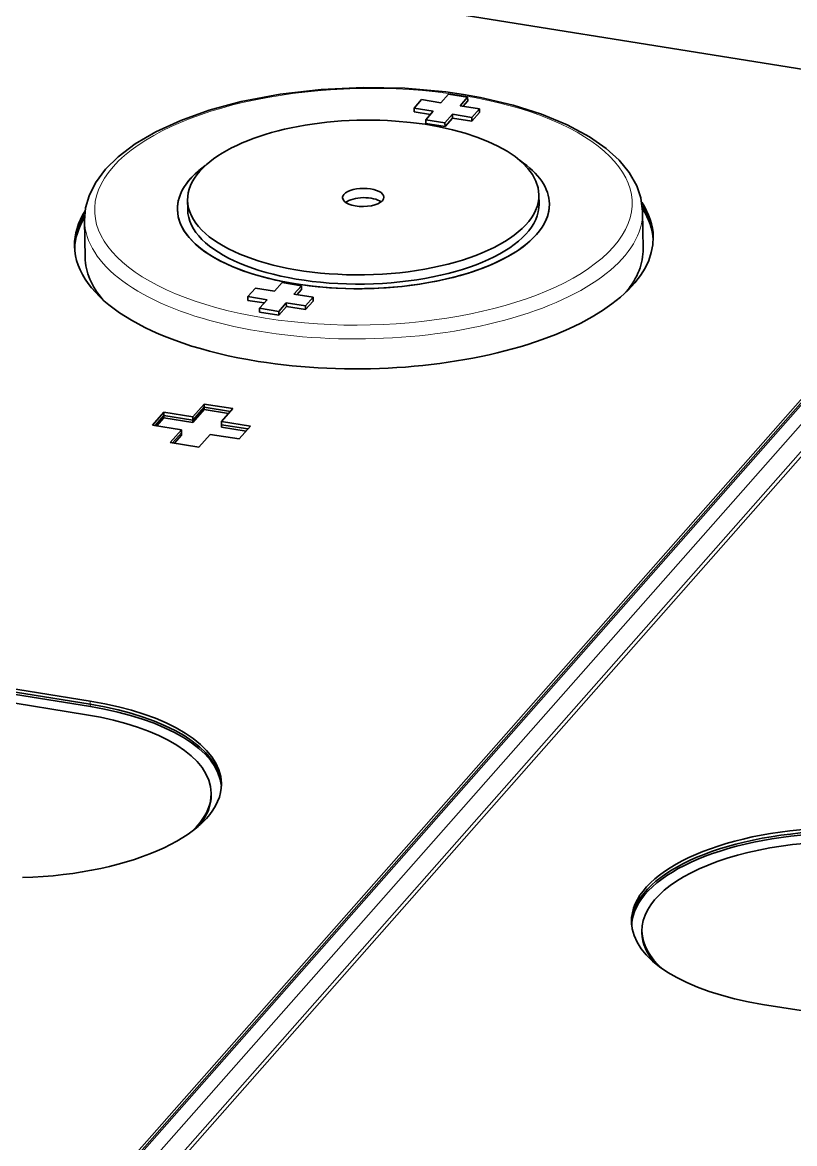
# Model space of a CAD drawing. Extents: x -1051 to 2563, y -231 to 775.
# Drawn here: x -367.6 to -330.2, y 561.7 to 616 of the extents above; entities that cross this region are included whole.
import ezdxf

# ---------------------------------------------------------------- set-up
doc = ezdxf.new("R2010")
doc.units = 0

msp = doc.modelspace()

# ---------------------------------------------------------------- linework, layer by layer
at = {"color": 7, "lineweight": 35}
for p, q in [((-363.621, 619.126), (-320.343, 612.192)), ((-318.647, 610.501), (-379.538, 541.475)), ((-318.645, 610.344), (-379.535, 541.318)), ((-379.535, 541.318), (-318.645, 610.344)), ((-379.534, 541.206), (-318.643, 610.232)), ((-377.397, 541.132), (-316.507, 610.158)), ((-318.072, 609.943), (-378.963, 540.917)), ((-377.958, 540.756), (-317.067, 609.782))]:
    msp.add_line(p, q, dxfattribs=at)
at = {"color": 7, "lineweight": 35, "ltscale": 0.013812}
for p, q in [((-347.324, 612.096), (-346.959, 612.51)), ((-346.028, 612.361), (-346.393, 611.947)), ((-348.62, 611.831), (-348.255, 612.245)), ((-355.367, 602.979), (-355.001, 603.393)), ((-353.505, 602.681), (-353.871, 602.266)), ((-353.502, 602.501), (-353.868, 602.087)), ((-354.801, 602.416), (-355.167, 602.001)), ((-354.799, 602.236), (-355.164, 601.822))]:
    msp.add_line(p, q, dxfattribs=at)
at = {"color": 7, "lineweight": 35, "ltscale": 0.023564}
for p, q in [((-346.959, 612.51), (-346.028, 612.361)), ((-347.69, 611.682), (-348.62, 611.831)), ((-348.255, 612.245), (-347.324, 612.096)), ((-346.393, 611.947), (-345.463, 611.798)), ((-347.124, 611.118), (-348.055, 611.267)), ((-345.828, 611.383), (-346.759, 611.533)), ((-345.825, 611.204), (-346.756, 611.353)), ((-347.122, 610.939), (-348.052, 611.088)), ((-355.001, 603.393), (-354.07, 603.244)), ((-355.732, 602.565), (-356.663, 602.714)), ((-354.436, 602.83), (-353.505, 602.681)), ((-355.167, 602.001), (-356.098, 602.15)), ((-355.164, 601.822), (-356.095, 601.971)), ((-353.871, 602.266), (-354.801, 602.416)), ((-353.868, 602.087), (-354.799, 602.236))]:
    msp.add_line(p, q, dxfattribs=at)
at = {"color": 7, "lineweight": 35, "ltscale": 0.00449}
for p, q in [((-346.025, 612.182), (-346.028, 612.361)), ((-348.618, 611.651), (-348.62, 611.831)), ((-345.46, 611.618), (-345.463, 611.798)), ((-348.052, 611.088), (-348.055, 611.267)), ((-346.756, 611.353), (-346.759, 611.533)), ((-345.825, 611.204), (-345.828, 611.383)), ((-347.122, 610.939), (-347.124, 611.118)), ((-354.068, 603.065), (-354.07, 603.244)), ((-356.66, 602.534), (-356.663, 602.714)), ((-353.502, 602.501), (-353.505, 602.681)), ((-356.095, 601.971), (-356.098, 602.15)), ((-355.164, 601.822), (-355.167, 602.001)), ((-354.799, 602.236), (-354.801, 602.416)), ((-353.868, 602.087), (-353.871, 602.266))]:
    msp.add_line(p, q, dxfattribs=at)
at = {"color": 7, "lineweight": 35, "ltscale": 0.00858}
for p, q in [((-346.025, 612.182), (-346.252, 611.924)), ((-354.068, 603.065), (-354.295, 602.807))]:
    msp.add_line(p, q, dxfattribs=at)
at = {"color": 7, "lineweight": 35, "ltscale": 0.013813}
for p, q in [((-345.463, 611.798), (-345.828, 611.383)), ((-348.055, 611.267), (-347.69, 611.682)), ((-346.759, 611.533), (-347.124, 611.118)), ((-346.756, 611.353), (-347.122, 610.939)), ((-345.46, 611.618), (-345.825, 611.204)), ((-356.663, 602.714), (-356.297, 603.128)), ((-354.07, 603.244), (-354.436, 602.83)), ((-356.098, 602.15), (-355.732, 602.565))]:
    msp.add_line(p, q, dxfattribs=at)
at = {"color": 7, "lineweight": 35, "ltscale": 0.019988}
for p, q in [((-347.828, 611.525), (-348.618, 611.651)), ((-355.871, 602.408), (-356.66, 602.534))]:
    msp.add_line(p, q, dxfattribs=at)
at = {"color": 7, "lineweight": 35, "ltscale": 0.011224}
for p, q in [((-342.573, 607.195), (-342.58, 607.644)), ((-359.571, 606.929), (-359.578, 607.378))]:
    msp.add_line(p, q, dxfattribs=at)
at = {"color": 7, "lineweight": 35, "ltscale": 0.044897}
for p, q in [((-364.535, 604.606), (-364.564, 606.401)), ((-337.539, 605.03), (-337.567, 606.825))]:
    msp.add_line(p, q, dxfattribs=at)
at = {"color": 7, "lineweight": 35, "ltscale": 0.023565}
msp.add_line((-356.297, 603.128), (-355.367, 602.979), dxfattribs=at)
at = {"color": 7, "lineweight": 35, "ltscale": 0.020718}
for p, q in [((-361.272, 596.5), (-360.724, 597.122)), ((-359.325, 596.741), (-358.777, 597.362)), ((-359.325, 596.741), (-358.777, 597.362)), ((-359.324, 596.629), (-358.775, 597.25)), ((-358.48, 596.053), (-359.028, 595.431))]:
    msp.add_line(p, q, dxfattribs=at)
at = {"color": 7, "lineweight": 35, "ltscale": 0.035347}
for p, q in [((-360.724, 597.122), (-359.328, 596.898)), ((-358.78, 597.52), (-357.384, 597.296)), ((-360.721, 596.965), (-359.325, 596.741)), ((-360.721, 596.965), (-359.325, 596.741)), ((-360.72, 596.852), (-359.324, 596.629)), ((-357.932, 596.674), (-356.536, 596.451)), ((-359.876, 596.277), (-361.272, 596.5)), ((-357.084, 595.829), (-358.48, 596.053))]:
    msp.add_line(p, q, dxfattribs=at)
at = {"color": 7, "lineweight": 35, "ltscale": 0.003928}
for p, q in [((-360.724, 597.122), (-360.721, 596.965)), ((-359.328, 596.898), (-359.325, 596.741)), ((-357.932, 596.674), (-357.929, 596.517))]:
    msp.add_line(p, q, dxfattribs=at)
at = {"color": 7, "lineweight": 35, "ltscale": 0.020719}
for p, q in [((-359.328, 596.898), (-358.78, 597.52)), ((-357.384, 597.296), (-357.932, 596.674)), ((-360.424, 595.655), (-359.876, 596.277)), ((-356.536, 596.451), (-357.084, 595.829))]:
    msp.add_line(p, q, dxfattribs=at)
at = {"color": 7, "lineweight": 35, "ltscale": 0.00393}
for p, q in [((-358.78, 597.52), (-358.777, 597.362)), ((-359.876, 596.277), (-359.874, 596.119))]:
    msp.add_line(p, q, dxfattribs=at)
at = {"color": 7, "lineweight": 35, "ltscale": 0.032217}
for p, q in [((-358.777, 597.362), (-357.505, 597.159)), ((-358.777, 597.362), (-357.505, 597.159)), ((-357.929, 596.517), (-356.657, 596.313)), ((-357.929, 596.517), (-356.657, 596.313))]:
    msp.add_line(p, q, dxfattribs=at)
at = {"color": 7, "lineweight": 35, "ltscale": 0.002806}
for p, q in [((-358.777, 597.362), (-358.775, 597.25)), ((-360.721, 596.965), (-360.72, 596.852)), ((-359.325, 596.741), (-359.324, 596.629)), ((-357.929, 596.517), (-357.928, 596.405))]:
    msp.add_line(p, q, dxfattribs=at)
at = {"color": 7, "lineweight": 35, "ltscale": 0.029982}
for p, q in [((-358.775, 597.25), (-357.591, 597.06)), ((-357.928, 596.405), (-356.743, 596.215))]:
    msp.add_line(p, q, dxfattribs=at)
at = {"color": 7, "lineweight": 35, "ltscale": 0.016141}
msp.add_line((-361.149, 596.48), (-360.721, 596.965), dxfattribs=at)
msp.add_line((-361.149, 596.48), (-360.721, 596.965), dxfattribs=at)
at = {"color": 7, "lineweight": 35, "ltscale": 0.012872}
msp.add_line((-361.06, 596.466), (-360.72, 596.852), dxfattribs=at)
at = {"color": 7, "lineweight": 35, "ltscale": 0.01614}
msp.add_line((-360.301, 595.635), (-359.874, 596.119), dxfattribs=at)
msp.add_line((-360.301, 595.635), (-359.874, 596.119), dxfattribs=at)
at = {"color": 7, "lineweight": 35, "ltscale": 0.012871}
msp.add_line((-360.212, 595.621), (-359.872, 596.007), dxfattribs=at)
at = {"color": 7, "lineweight": 35, "ltscale": 0.002805}
msp.add_line((-359.874, 596.119), (-359.872, 596.007), dxfattribs=at)
at = {"color": 7, "lineweight": 35, "ltscale": 0.035346}
msp.add_line((-359.028, 595.431), (-360.424, 595.655), dxfattribs=at)
at = {"color": 7, "lineweight": 35, "ltscale": 0.282774}
for p, q in [((-375.453, 584.94), (-364.284, 583.151)), ((-375.451, 584.783), (-364.282, 582.994)), ((-364.282, 582.994), (-375.451, 584.783)), ((-375.629, 584.28), (-364.46, 582.49)), ((-320.591, 566.693), (-331.76, 568.482))]:
    msp.add_line(p, q, dxfattribs=at)
at = {"color": 7, "lineweight": 35, "ltscale": 0.282773}
msp.add_line((-364.28, 582.882), (-375.449, 584.671), dxfattribs=at)
at = {"color": 7, "lineweight": 13, "ltscale": 0.003928}
msp.add_line((-364.282, 582.994), (-364.284, 583.151), dxfattribs=at)
at = {"color": 7, "lineweight": 13, "ltscale": 0.002806}
msp.add_line((-364.282, 582.994), (-364.28, 582.882), dxfattribs=at)
at = {"color": 7, "lineweight": 35, "ltscale": 0.002245}
msp.add_line((-358.432, 578.613), (-358.433, 578.703), dxfattribs=at)
at = {"color": 7, "lineweight": 35, "ltscale": 0.001123}
msp.add_line((-358.431, 578.568), (-358.432, 578.613), dxfattribs=at)
at = {"color": 7, "lineweight": 35, "ltscale": 0.002246}
msp.add_line((-337.595, 571.934), (-337.597, 572.023), dxfattribs=at)
at = {"color": 7, "lineweight": 35, "ltscale": 0.001122}
msp.add_line((-337.595, 571.889), (-337.595, 571.934), dxfattribs=at)
at = {"color": 7, "lineweight": 35}
for points in [[(-364.564, 606.401), (-364.512, 607.01), (-364.344, 607.596), (-364.032, 608.222), (-363.548, 608.873), (-362.942, 609.471), (-362.112, 610.098), (-361.105, 610.688), (-359.906, 611.237), (-358.532, 611.727), (-356.977, 612.148), (-355.091, 612.509), (-353.114, 612.74), (-351.09, 612.835), (-349.067, 612.793), (-347.088, 612.615), (-346.235, 612.493)], [(-337.567, 606.825), (-337.65, 607.486), (-337.848, 608.07), (-338.217, 608.719), (-338.702, 609.308), (-339.325, 609.875), (-340.134, 610.443), (-341.214, 611.027), (-342.448, 611.54), (-343.819, 611.975), (-345.403, 612.345), (-346.235, 612.493)]]:
    msp.add_lwpolyline(points, dxfattribs=at)
at = {"color": 7, "lineweight": 13}
for centre, major_axis, start_param, end_param in [((-351.072, 607.062), (12.998, 0.204), 4.331287, 10.614472), ((-351.065, 606.613), (13.498, 0.212), 3.141629, 6.283222)]:
    msp.add_ellipse(centre, major_axis=major_axis, ratio=0.440114, start_param=start_param, end_param=end_param, dxfattribs=at)
at = {"color": 7, "lineweight": 35}
for centre, major_axis, ratio, start_param, end_param in [((-351.079, 607.511), (8.499, 0.133), 0.440114, 6.283123, 9.043676), ((-351.072, 607.062), (8.999, 0.141), 0.440114, 2.579262, 3.141531), ((-351.072, 607.062), (8.999, 0.141), 0.440114, 2.579242, 2.760491), ((-351.072, 607.062), (8.999, 0.141), 0.440114, 6.283123, 6.845558), ((-351.072, 607.062), (8.999, 0.141), 0.440114, 6.283123, 6.845558), ((-351.079, 607.511), (8.499, 0.133), 0.440114, 2.760491, 3.141531), ((-351.134, 607.063), (8.937, 0.142), 0.441705, 2.759093, 3.141395), ((-351.079, 607.511), (1, 0.016), 0.440114, 6.283123, 9.043676), ((-351.079, 607.511), (8.499, 0.133), 0.440114, 3.141531, 6.283123), ((-351.079, 607.511), (1, 0.016), 0.440114, 2.760491, 3.141531), ((-351.079, 607.511), (1, 0.016), 0.440114, 3.141531, 6.283123), ((-351.072, 607.062), (1, 0.016), 0.440114, 0.535255, 2.606339), ((-351.046, 605.383), (13.998, 0.22), 0.440114, 2.864369, 3.141629), ((-351.072, 607.062), (8.999, 0.141), 0.440114, 3.141531, 6.283123), ((-351.072, 607.062), (8.999, 0.141), 0.440114, 3.141507, 5.902083), ((-351.072, 607.062), (8.499, 0.133), 0.440114, 3.141531, 6.283123), ((-351.072, 607.062), (8.999, 0.141), 0.440114, 5.902083, 6.283123), ((-351.046, 605.383), (13.998, 0.22), 0.440114, 0.000037, 0.277238), ((-351.043, 605.226), (13.998, 0.22), 0.440114, 0.012741, 0.271131), ((-351.043, 605.226), (-13.998, -0.22), 0.440114, 3.154334, 3.412723), ((-351.042, 605.114), (-13.998, -0.22), 0.440114, 3.163449, 3.410499), ((-351.043, 605.226), (13.998, 0.22), 0.440114, 2.870454, 3.12883), ((-351.043, 605.226), (-13.998, -0.22), 0.440114, 6.012047, 6.270423), ((-351.042, 605.114), (-13.998, -0.22), 0.440114, 6.014278, 6.261319), ((-351.046, 605.383), (13.998, 0.22), 0.440114, 4.331287, 6.283222), ((-351.046, 605.383), (13.998, 0.22), 0.440114, 3.141629, 4.331287), ((-351.037, 604.818), (13.498, 0.212), 0.440114, 5.927157, 6.283222), ((-351.037, 604.818), (13.498, 0.212), 0.440114, 3.141629, 3.497619), ((-367.939, 579.008), (9.999, 0.157), 0.440114, 0.000021, 1.189694), ((-367.937, 578.851), (9.999, 0.157), 0.440114, 0.017854, 1.189694), ((-367.937, 578.851), (-9.999, -0.157), 0.440114, 3.159447, 4.331287), ((-367.932, 578.554), (9.499, 0.149), 0.440114, 6.283142, 7.47288), ((-367.935, 578.739), (-9.999, -0.157), 0.440114, 3.1722, 4.331287), ((-367.939, 579.008), (9.999, 0.157), 0.440114, 4.742804, 6.283206), ((-367.883, 578.549), (9.45, 0.155), 0.441163, 5.8218, 6.282842), ((-367.931, 578.465), (9.499, 0.149), 0.440114, 5.924803, 6.283123), ((-367.931, 578.465), (9.499, 0.149), 0.440114, 5.924803, 6.283123), ((-328.105, 572.626), (9.999, 0.157), 0.440114, 1.601211, 3.141614), ((-328.103, 572.468), (9.999, 0.157), 0.440114, 1.601211, 3.123741), ((-328.103, 572.468), (-9.999, -0.157), 0.440114, 4.742804, 6.265333), ((-328.101, 572.356), (-9.999, -0.157), 0.440114, 4.742804, 6.252576), ((-328.098, 572.172), (-9.499, -0.149), 0.440114, 4.331287, 6.283142), ((-328.105, 572.626), (9.999, 0.157), 0.440114, 3.141614, 4.331287), ((-328.167, 572.166), (9.43, 0.142), 0.441717, 3.141841, 3.603429), ((-328.096, 572.082), (9.499, 0.149), 0.440114, 3.141531, 3.499971), ((-328.096, 572.082), (9.499, 0.149), 0.440114, 3.141531, 3.499971)]:
    msp.add_ellipse(centre, major_axis=major_axis, ratio=ratio, start_param=start_param, end_param=end_param, dxfattribs=at)

doc.saveas('drawing.dxf')
